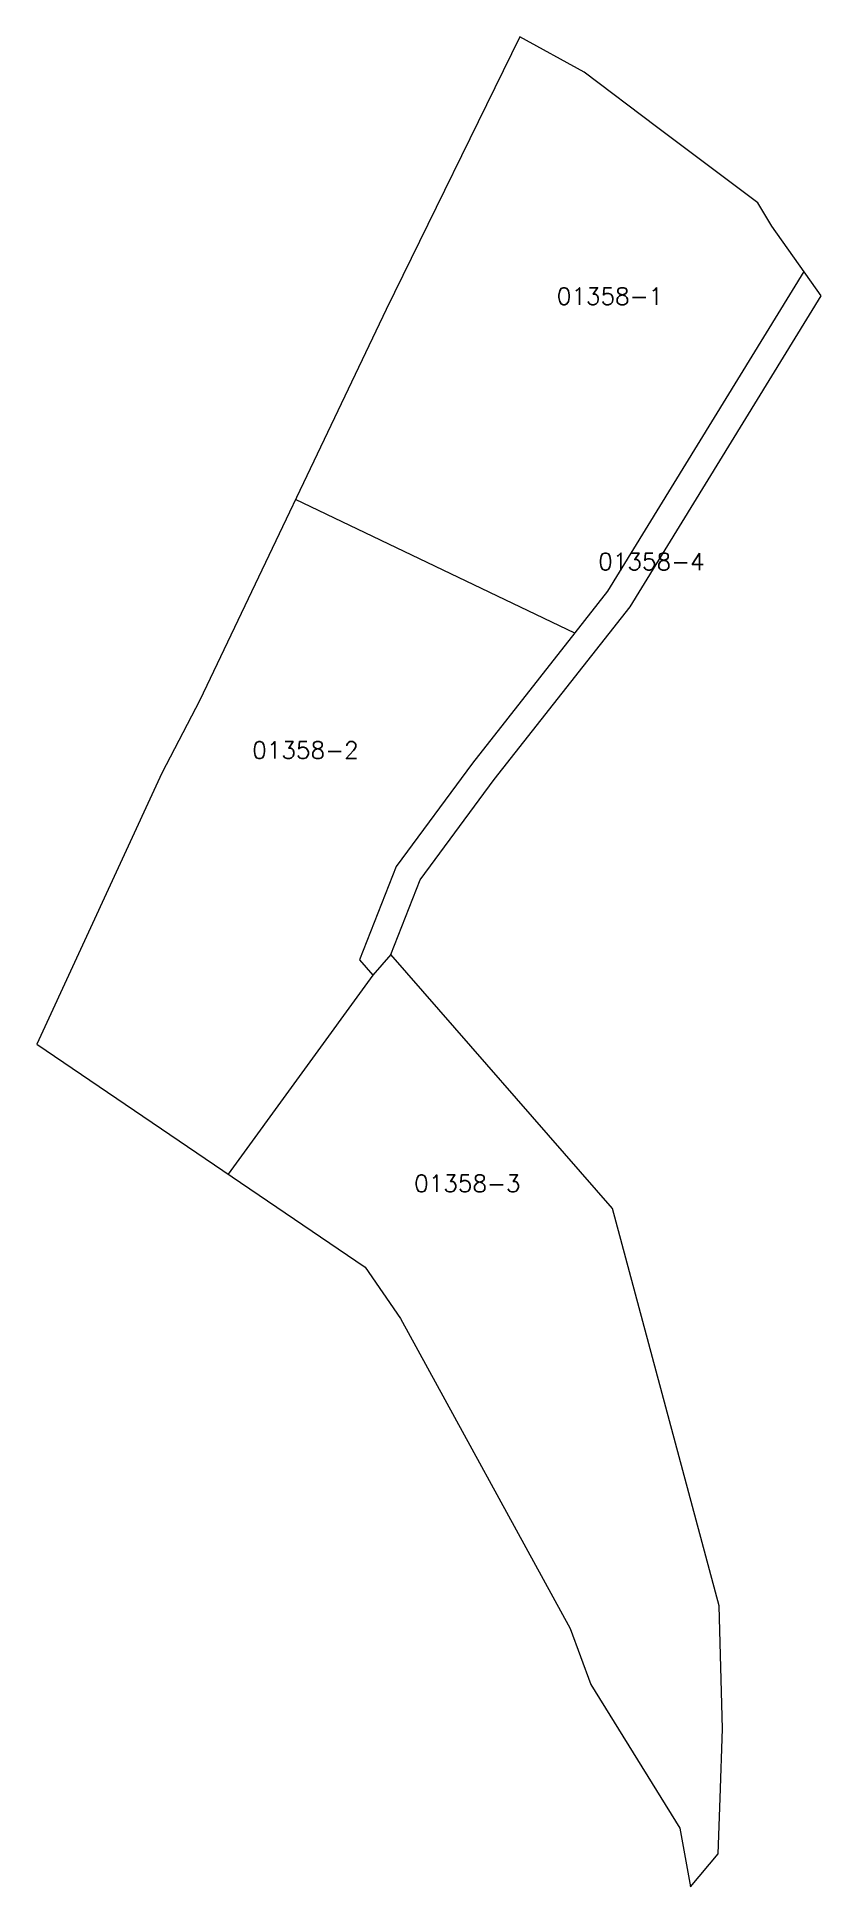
# Model space of a CAD drawing. Header units: metres. Extents: x 7511194 to 7511310, y 4688229 to 4688501.
import ezdxf

# ---------------------------------------------------------------- set-up
doc = ezdxf.new("R2010")
doc.units = ezdxf.units.M
doc.layers.add('Ndarje e re', color=1, linetype='Continuous', lineweight=0)
doc.styles.get("Standard").update_dxf_attribs({"font": 'simplex.shx'})

msp = doc.modelspace()

# ---------------------------------------------------------------- linework, layer by layer
at = {"layer": 'Ndarje e re', "flags": 128}
msp.add_lwpolyline([(7511218.36, 4688403.8), (7511212.75, 4688393.05), (7511194.41, 4688353.24), (7511242.66, 4688320.45), (7511247.85, 4688312.9), (7511272.82, 4688267.35), (7511275.84, 4688259.14), (7511288.91, 4688238.01), (7511290.51, 4688229.38), (7511294.54, 4688234.24), (7511294.84, 4688242.42), (7511295.22, 4688252.6), (7511294.72, 4688270.71), (7511279.01, 4688329.1), (7511246.45, 4688366.43), (7511250.73, 4688377.39), (7511261.64, 4688392.12), (7511281.6, 4688417.5), (7511309.68, 4688463.21), (7511302.44, 4688473.44), (7511300.39, 4688476.86), (7511285.47, 4688488.06), (7511274.86, 4688496.08), (7511265.42, 4688501.24), (7511245.77, 4688461.19)], close=True, dxfattribs=at)
for points in [[(7511307.17, 4688466.76), (7511278.31, 4688419.79), (7511273.49, 4688413.66), (7511258.46, 4688394.55), (7511247.2, 4688379.35), (7511241.84, 4688365.63), (7511243.8, 4688363.39)], [(7511273.47, 4688413.64), (7511232.43, 4688433.25)], [(7511246.45, 4688366.43), (7511243.8, 4688363.39)], [(7511243.8, 4688363.39), (7511222.52, 4688334.13)]]:
    msp.add_lwpolyline(points, dxfattribs=at)

# ---------------------------------------------------------------- texts
at = {"layer": 'Ndarje e re'}
for s, p in [('01358-1', (7511270.83, 4688461.89)), ('01358-4', (7511276.93, 4688422.9)), ('01358-2', (7511226.06, 4688395.19)), ('01358-3', (7511249.86, 4688331.51))]:
    msp.add_text(s, height=2.5, dxfattribs=at).set_placement(p)

doc.saveas('drawing.dxf')
